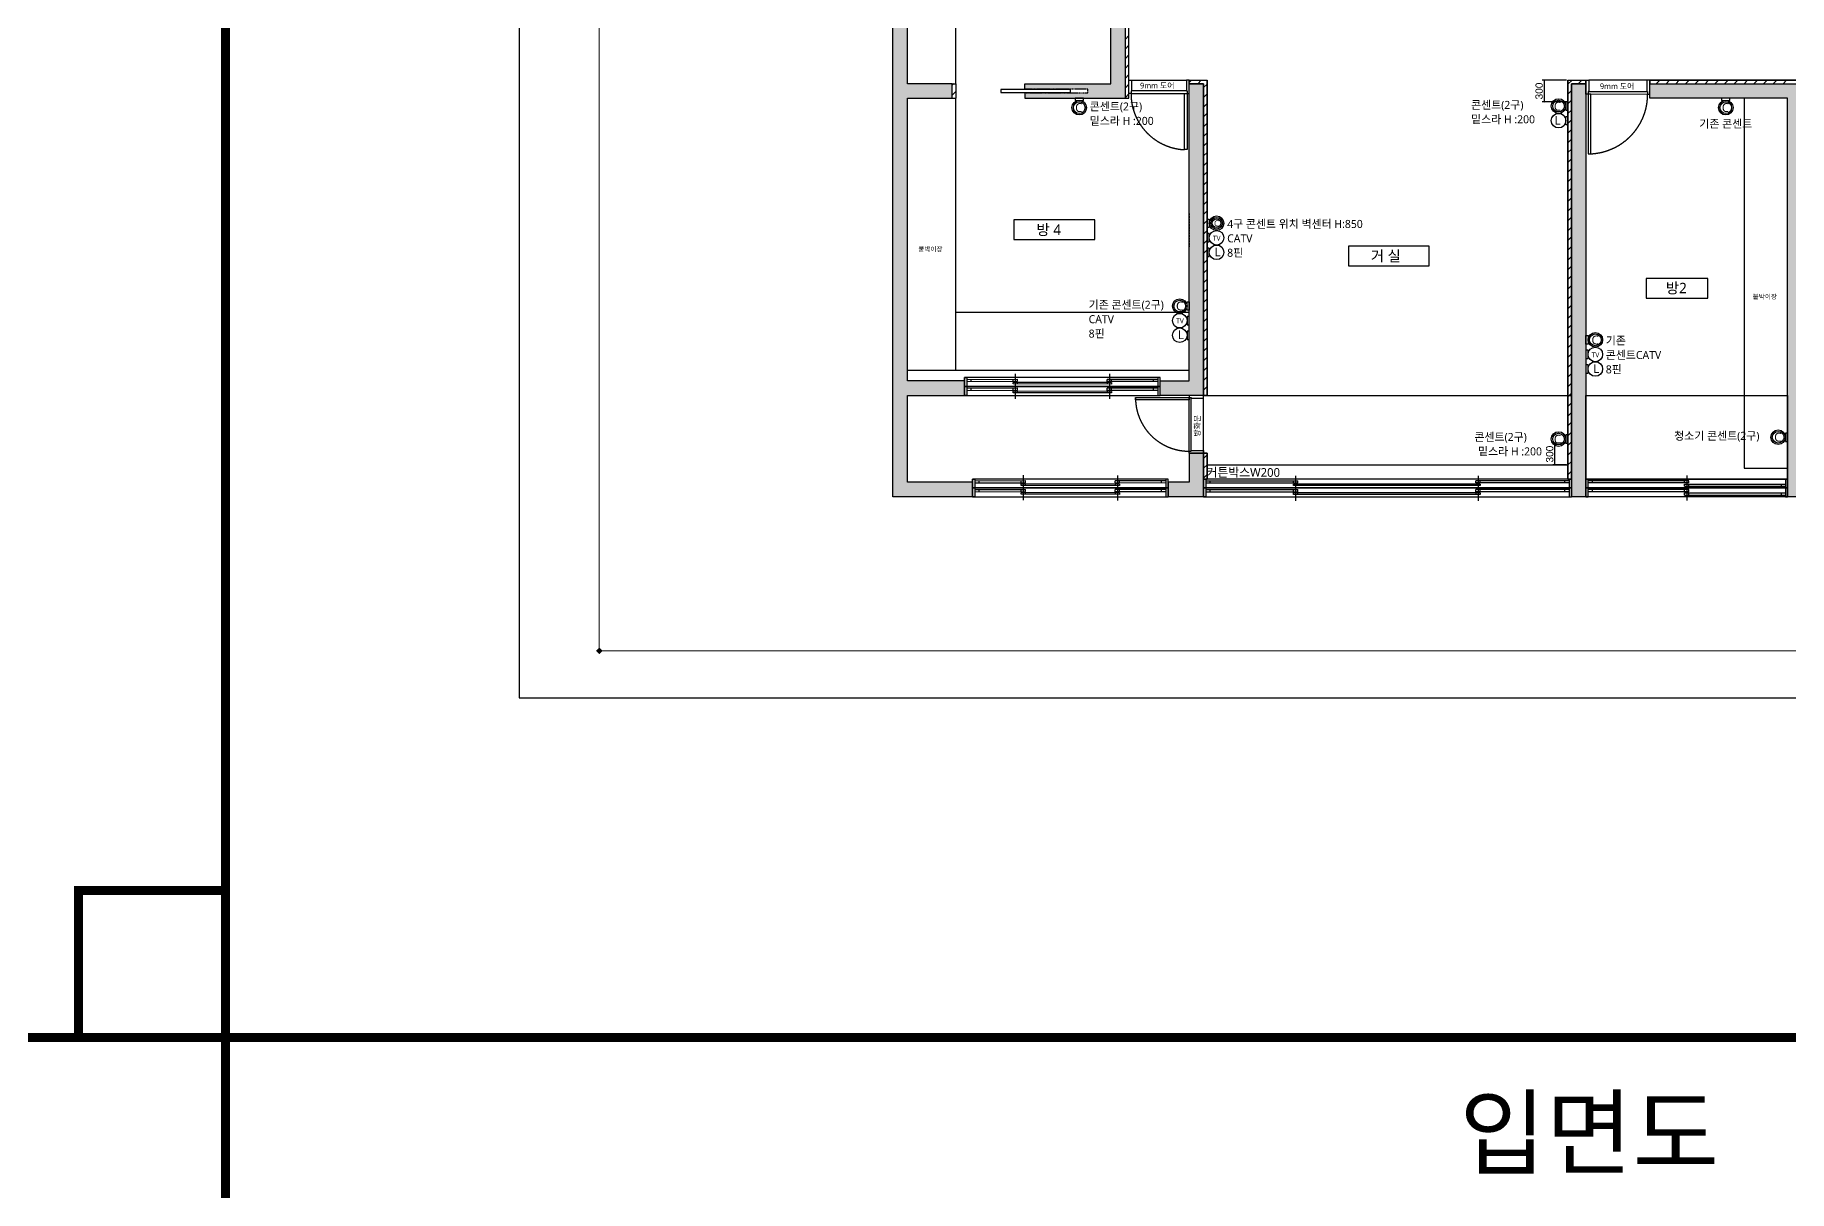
# Model space of a CAD drawing. Header units: millimetres. Extents: x 512 to 764439, y -71 to 559481.
# Drawn here: x 526170 to 550387, y 256310 to 272261 of the extents above; entities that cross this region are included whole.
import ezdxf
from ezdxf.enums import TextEntityAlignment as Align

# ---------------------------------------------------------------- set-up
doc = ezdxf.new("R2010")
doc.units = ezdxf.units.MM
doc.header["$LTSCALE"] = 50
for name, pattern in [('ACAD_ISO04W100', [30, 24, -3, 0, -3]), ('DASHDOT', [1, 0.5, -0.25, 0, -0.25]), ('DASHED', [0.75, 0.5, -0.25]), ('HIDDEN', [0.375, 0.25, -0.125])]:
    doc.linetypes.add(name, pattern=pattern)
for name, color, linetype in [('#DOOR', 4, 'Continuous'), ('#TEXT', 7, 'Continuous'), ('#WIN', 4, 'Continuous'), ('#건축벽체_CON', 2, 'Continuous'), ('#목공', 124, 'Continuous'), ('#콘센트.스위치', 4, 'Continuous'), ('.', 8, 'Continuous'), ('04.FUR.기성가구', 252, 'DASHED'), ('14.전기회로도', 7, 'Continuous'), ('_0', 7, 'Continuous'), ('fur', 6, 'Continuous'), ('목공', 124, 'Continuous')]:
    doc.layers.add(name, color=color, linetype=linetype)
doc.styles.add('1204Design', font='malgun.ttf')
doc.styles.add('STYLE7', font='swissel.ttf')
doc.styles.add('맑은 고딕', font='malgun.ttf')
doc.styles.add('맑은고딕', font='malgun.ttf')
doc.styles.add('프리텐다드', font='')
doc.styles.get('프리텐다드').set_extended_font_data('Pretendard Variable')
doc.dimstyles.new('조명배치도_60', dxfattribs={"dimscale": 100, "dimtxt": 1, "dimasz": 0.25, "dimexe": 0.3, "dimexo": 0.2, "dimgap": 0.2, "dimtad": 1, "dimdec": 0, "dimlunit": 6, "dimtxsty": 'STYLE7', "dimblk": 'ARCHTICK', "dimcen": -1, "dimclrd": 256, "dimclre": 256, "dimclrt": 10, "dimadec": 0, "dimazin": 0, "dimtfac": 1, "dimtdec": 0, "dimtix": 1, "dimtmove": 2, "dimatfit": 3, "dimldrblk": 'ARCHTICK', "dimfxl": 1, "dimlwd": -1, "dimlwe": -1, "dimarcsym": 0})

# ---------------------------------------------------------------- blocks, each defined once
blk = doc.blocks.new('DFDSF')
at = {"layer": '.', "ltscale": 2, "transparency": 33554559}
h = blk.add_hatch(color=8, dxfattribs=at)
h.dxf.hatch_style = 1
h.paths.add_polyline_path([(338341, 81981), (336641, 81981), (336641, 81781), (337741, 81781), (337741, 80281), (336886, 80281), (336886, 80081), (337741, 80081), (337741, 75921), (337281, 75921), (337281, 75721), (337941, 75721), (337941, 76011), (338391, 76011), (338391, 76058), (338391, 76211), (337941, 76211), (337941, 80081), (338341, 80081)])
h.paths.add_polyline_path([(338141, 80881), (337941, 80881), (337941, 81781), (338141, 81781)], flags=16)
h.paths.add_polyline_path([(338141, 80681), (338141, 80281), (337941, 80281), (337941, 80681)], flags=16)
h.paths.add_polyline_path([(339996, 80204), (339796, 80204), (339796, 80081), (339796, 78761), (339996, 78761)])
h.paths.add_polyline_path([(331166, 70151), (330766, 70151), (330766, 69951), (331366, 69951), (331366, 74251), (331166, 74251), (331166, 74056)])
h.paths.add_polyline_path([(336201, 78533), (336201, 79214), (335787, 79214), (335787, 78533)], flags=9)
h.paths.add_polyline_path([(333543, 77830), (334224, 77830), (334224, 78243), (333543, 78243)], flags=9)
h.paths.add_polyline_path([(337704, 74503), (337704, 75184), (337290, 75184), (337290, 74503)], flags=9)
h.paths.add_polyline_path([(331162, 74503), (331162, 75184), (330748, 75184), (330748, 74503)], flags=9)
h.paths.add_polyline_path([(336261, 76774), (336261, 77267), (335847, 77267), (335847, 76774)], flags=9)
h.paths.add_polyline_path([(334914, 79384), (334914, 79877), (334500, 79877), (334500, 79384)], flags=9)
h.paths.add_polyline_path([(329012, 71740), (329489, 71740), (329489, 72022), (329012, 72022)], flags=9)
h.paths.add_polyline_path([(336401, 79956), (336699, 79956), (336699, 80078), (336401, 80078)], flags=9)
h.paths.add_polyline_path([(338695, 81081), (339421, 81081), (339421, 81298), (338695, 81298)], flags=9)
h.paths.add_polyline_path([(336821, 78057), (337363, 78057), (337363, 78178), (336821, 78178)], flags=25)
h.paths.add_polyline_path([(332574, 80086), (332574, 80473), (332452, 80473), (332452, 80086)], flags=9)
h.paths.add_polyline_path([(332682, 81037), (332682, 81617), (332452, 81617), (332452, 81037)], flags=9)
h.paths.add_polyline_path([(327280, 75624), (328006, 75624), (328006, 75841), (327280, 75841)], flags=9)
h.paths.add_polyline_path([(334863, 79512), (336052, 79512), (336052, 79767), (334863, 79767)], flags=9)
h.paths.add_polyline_path([(329177, 70569), (329756, 70569), (329756, 70805), (329177, 70805)], flags=9)
h.paths.add_polyline_path([(333508, 69234), (334696, 69234), (334696, 69489), (333508, 69489)], flags=9)
h.paths.add_polyline_path([(340817, 69234), (342005, 69234), (342005, 69489), (340817, 69489)], flags=9)
h.paths.add_polyline_path([(333635, 79165), (333999, 79165), (333999, 79348), (333635, 79348)], flags=9)
h.paths.add_polyline_path([(333963, 80091), (334586, 80091), (334586, 80240), (333963, 80240)], flags=9)
h.paths.add_polyline_path([(334061, 75437), (335408, 75437), (335408, 75620), (334061, 75620)], flags=9)
h.paths.add_polyline_path([(331367, 68773), (332548, 68773), (332548, 69009), (331367, 69009)], flags=9)
h.paths.add_polyline_path([(334774, 77719), (335344, 77719), (335344, 78004), (334774, 78004)], flags=9)
h.paths.add_polyline_path([(335954, 79875), (336321, 79875), (336321, 80024), (335954, 80024)], flags=9)
h.paths.add_polyline_path([(333461, 76854), (333765, 76854), (333765, 77007), (333461, 77007)], flags=9)
h.paths.add_polyline_path([(333091, 76543), (333395, 76543), (333395, 76695), (333091, 76695)], flags=9)
h.paths.add_polyline_path([(332970, 79053), (333101, 79053), (333101, 79206), (332970, 79206)], flags=9)
h.paths.add_polyline_path([(332884, 77770), (333188, 77770), (333188, 77923), (332884, 77923)], flags=9)
h.paths.add_polyline_path([(332837, 78524), (333231, 78524), (333231, 78677), (332837, 78677)], flags=9)
h.paths.add_polyline_path([(329027, 69208), (329839, 69208), (329839, 69493), (329027, 69493)], flags=9)
h.paths.add_polyline_path([(333408, 81269), (334220, 81269), (334220, 81554), (333408, 81554)], flags=9)
h.paths.add_polyline_path([(336707, 80756), (336707, 81151), (336538, 81151), (336538, 80756)], flags=9)
h.paths.add_polyline_path([(336760, 81122), (336760, 81408), (336590, 81408), (336590, 81122)], flags=9)
h.paths.add_polyline_path([(328332, 78371), (328332, 78766), (328163, 78766), (328163, 78371)], flags=9)
h.paths.add_polyline_path([(328385, 78736), (328385, 79023), (328215, 79023), (328215, 78736)], flags=9)
h.paths.add_polyline_path([(338932, 71243), (339327, 71243), (339327, 71395), (338932, 71395)], flags=9)
h.paths.add_polyline_path([(341435, 74226), (341829, 74226), (341829, 74379), (341435, 74379)], flags=9)
h.paths.add_polyline_path([(337702, 71297), (338109, 71297), (338109, 71578), (337702, 71578)], flags=9)
h.paths.add_polyline_path([(340786, 71297), (341193, 71297), (341193, 71578), (340786, 71578)], flags=9)
h.paths.add_polyline_path([(330938, 77966), (331345, 77966), (331345, 78247), (330938, 78247)], flags=9)
h.paths.add_polyline_path([(333628, 71737), (334198, 71737), (334198, 72022), (333628, 72022)], flags=9)
h.paths.add_polyline_path([(327958, 69262), (328352, 69262), (328352, 69415), (327958, 69415)], flags=9)
h.paths.add_polyline_path([(327410, 71898), (327804, 71898), (327804, 72051), (327410, 72051)], flags=9)
h.paths.add_polyline_path([(327435, 74896), (327829, 74896), (327829, 75049), (327435, 75049)], flags=9)
h.paths.add_polyline_path([(327441, 77324), (327757, 77324), (327757, 77477), (327441, 77477)], flags=9)
h.paths.add_polyline_path([(327479, 76543), (327783, 76543), (327783, 76695), (327479, 76695)], flags=9)
h.paths.add_polyline_path([(341178, 75772), (341178, 75148), (341330, 75148), (341330, 75772)], flags=9)
h.paths.add_polyline_path([(341234, 75866), (341234, 76261), (341064, 76261), (341064, 75866)], flags=9)
h.paths.add_polyline_path([(341287, 76231), (341287, 76518), (341116, 76518), (341116, 76231)], flags=9)
h.paths.add_polyline_path([(339404, 77086), (339404, 77481), (339235, 77481), (339235, 77086)], flags=9)
h.paths.add_polyline_path([(339456, 77438), (339456, 77723), (339290, 77723), (339290, 77438)], flags=9)
h.paths.add_polyline_path([(328180, 78337), (328180, 77751), (328331, 77751), (328331, 78337)], flags=9)
h.paths.add_polyline_path([(338415, 77090), (339135, 77090), (339135, 77242), (338415, 77242)], flags=9)
h.paths.add_polyline_path([(338683, 77497), (338987, 77497), (338987, 77649), (338683, 77649)], flags=9)
h.paths.add_polyline_path([(340029, 76680), (340333, 76680), (340333, 76833), (340029, 76833)], flags=9)
h.paths.add_polyline_path([(338381, 78083), (339011, 78083), (339011, 78236), (338381, 78236)], flags=9)
h.paths.add_polyline_path([(338415, 79236), (339135, 79236), (339135, 79389), (338415, 79389)], flags=9)
h.paths.add_polyline_path([(327246, 80105), (327559, 80105), (327559, 80280), (327246, 80280)], flags=9)
h.paths.add_polyline_path([(327266, 79299), (327538, 79299), (327538, 79477), (327266, 79477)], flags=9)
h.paths.add_polyline_path([(342110, 76479), (342424, 76479), (342424, 76655), (342110, 76655)], flags=9)
h = blk.add_hatch(color=8, dxfattribs=at)
h.dxf.hatch_style = 1
h.paths.add_polyline_path([(335386, 80281), (334311, 80281), (334311, 79371), (334181, 79371), (334181, 79171), (334511, 79171), (334511, 80081), (335386, 80081)])
h.paths.add_polyline_path([(333191, 81981), (331741, 81981), (331741, 79171), (332461, 79171), (332461, 75701), (333331, 75701), (333331, 75901), (332671, 75901), (332671, 79171), (333331, 79171), (333331, 79371), (331941, 79371), (331941, 81781), (333191, 81781), (333191, 81859), (333191, 81859)])
h.paths.add_polyline_path([(331581, 75901), (329778, 75901), (329778, 76561), (329578, 76561), (329578, 75701), (330086, 75701), (330086, 74251), (328896, 74251), (328896, 74177), (329769, 74177), (329769, 74125), (328896, 74125), (328896, 74051), (330286, 74051), (330286, 75701), (331581, 75701)])
h.paths.add_polyline_path([(333963, 80091), (334586, 80091), (334586, 80240), (333963, 80240)], flags=9)
h = blk.add_hatch(color=8, dxfattribs=at)
h.dxf.hatch_style = 1
h.paths.add_polyline_path([(336646, 74251), (336446, 74251), (336446, 68796), (336446, 68796), (336446, 68674), (336446, 68674), (336446, 68551), (336646, 68551), (336646, 68674), (336646, 68796)])
h.paths.add_polyline_path([(333338, 69144), (333338, 69636), (332924, 69636), (332924, 69144)], flags=9)
h.paths.add_polyline_path([(329012, 71740), (329489, 71740), (329489, 72022), (329012, 72022)], flags=9)
h.paths.add_polyline_path([(336401, 79956), (336699, 79956), (336699, 80078), (336401, 80078)], flags=9)
h.paths.add_polyline_path([(338695, 81081), (339421, 81081), (339421, 81298), (338695, 81298)], flags=9)
h.paths.add_polyline_path([(336821, 78057), (337363, 78057), (337363, 78178), (336821, 78178)], flags=9)
h.paths.add_polyline_path([(332574, 80086), (332574, 80473), (332452, 80473), (332452, 80086)], flags=9)
h.paths.add_polyline_path([(332682, 81037), (332682, 81617), (332452, 81617), (332452, 81037)], flags=9)
h.paths.add_polyline_path([(327280, 75624), (328006, 75624), (328006, 75841), (327280, 75841)], flags=9)
h.paths.add_polyline_path([(334863, 79512), (336052, 79512), (336052, 79767), (334863, 79767)], flags=9)
h.paths.add_polyline_path([(329177, 70569), (329756, 70569), (329756, 70805), (329177, 70805)], flags=9)
h.paths.add_polyline_path([(333508, 69234), (334696, 69234), (334696, 69489), (333508, 69489)], flags=9)
h.paths.add_polyline_path([(340376, 69234), (341564, 69234), (341564, 69489), (340376, 69489)], flags=9)
h.paths.add_polyline_path([(333635, 79165), (333999, 79165), (333999, 79348), (333635, 79348)], flags=9)
h.paths.add_polyline_path([(333963, 80091), (334586, 80091), (334586, 80240), (333963, 80240)], flags=9)
h.paths.add_polyline_path([(334061, 75437), (335408, 75437), (335408, 75620), (334061, 75620)], flags=9)
h.paths.add_polyline_path([(331367, 68773), (332548, 68773), (332548, 69009), (331367, 69009)], flags=9)
h.paths.add_polyline_path([(334774, 77719), (335344, 77719), (335344, 78004), (334774, 78004)], flags=9)
h.paths.add_polyline_path([(335954, 79875), (336321, 79875), (336321, 80024), (335954, 80024)], flags=9)
h.paths.add_polyline_path([(333461, 76854), (333765, 76854), (333765, 77007), (333461, 77007)], flags=9)
h.paths.add_polyline_path([(333091, 76543), (333395, 76543), (333395, 76695), (333091, 76695)], flags=9)
h.paths.add_polyline_path([(332970, 79053), (333101, 79053), (333101, 79206), (332970, 79206)], flags=9)
h.paths.add_polyline_path([(332884, 77770), (333188, 77770), (333188, 77923), (332884, 77923)], flags=9)
h.paths.add_polyline_path([(332837, 78524), (333231, 78524), (333231, 78677), (332837, 78677)], flags=9)
h.paths.add_polyline_path([(329027, 69208), (329839, 69208), (329839, 69493), (329027, 69493)], flags=9)
h.paths.add_polyline_path([(333408, 81269), (334220, 81269), (334220, 81554), (333408, 81554)], flags=9)
h.paths.add_polyline_path([(336707, 80756), (336707, 81151), (336538, 81151), (336538, 80756)], flags=9)
h.paths.add_polyline_path([(336760, 81122), (336760, 81408), (336590, 81408), (336590, 81122)], flags=9)
h.paths.add_polyline_path([(328332, 78371), (328332, 78766), (328163, 78766), (328163, 78371)], flags=9)
h.paths.add_polyline_path([(328385, 78736), (328385, 79023), (328215, 79023), (328215, 78736)], flags=9)
h.paths.add_polyline_path([(338932, 71243), (339327, 71243), (339327, 71395), (338932, 71395)], flags=9)
h.paths.add_polyline_path([(341435, 74226), (341829, 74226), (341829, 74379), (341435, 74379)], flags=9)
h.paths.add_polyline_path([(337702, 71297), (338109, 71297), (338109, 71578), (337702, 71578)], flags=9)
h.paths.add_polyline_path([(340786, 71297), (341193, 71297), (341193, 71578), (340786, 71578)], flags=9)
h.paths.add_polyline_path([(330938, 77966), (331345, 77966), (331345, 78247), (330938, 78247)], flags=9)
h.paths.add_polyline_path([(333628, 71737), (334198, 71737), (334198, 72022), (333628, 72022)], flags=9)
h.paths.add_polyline_path([(327958, 69262), (328352, 69262), (328352, 69415), (327958, 69415)], flags=9)
h.paths.add_polyline_path([(327410, 71898), (327804, 71898), (327804, 72051), (327410, 72051)], flags=9)
h.paths.add_polyline_path([(327435, 74896), (327829, 74896), (327829, 75049), (327435, 75049)], flags=9)
h.paths.add_polyline_path([(327441, 77324), (327757, 77324), (327757, 77477), (327441, 77477)], flags=9)
h.paths.add_polyline_path([(327479, 76543), (327783, 76543), (327783, 76695), (327479, 76695)], flags=9)
h.paths.add_polyline_path([(341178, 75772), (341178, 75148), (341330, 75148), (341330, 75772)], flags=9)
h.paths.add_polyline_path([(341234, 75866), (341234, 76261), (341064, 76261), (341064, 75866)], flags=9)
h.paths.add_polyline_path([(341287, 76231), (341287, 76518), (341116, 76518), (341116, 76231)], flags=9)
h.paths.add_polyline_path([(339404, 77086), (339404, 77481), (339235, 77481), (339235, 77086)], flags=9)
h.paths.add_polyline_path([(339456, 77438), (339456, 77723), (339290, 77723), (339290, 77438)], flags=9)
h.paths.add_polyline_path([(328180, 78337), (328180, 77751), (328331, 77751), (328331, 78337)], flags=9)
h.paths.add_polyline_path([(338415, 77090), (339135, 77090), (339135, 77242), (338415, 77242)], flags=9)
h.paths.add_polyline_path([(338683, 77497), (338987, 77497), (338987, 77649), (338683, 77649)], flags=9)
h.paths.add_polyline_path([(340029, 76680), (340333, 76680), (340333, 76833), (340029, 76833)], flags=9)
h.paths.add_polyline_path([(338381, 78083), (339011, 78083), (339011, 78236), (338381, 78236)], flags=9)
h.paths.add_polyline_path([(338415, 79236), (339135, 79236), (339135, 79389), (338415, 79389)], flags=9)
h.paths.add_polyline_path([(327246, 80105), (327559, 80105), (327559, 80280), (327246, 80280)], flags=9)
h.paths.add_polyline_path([(327266, 79299), (327538, 79299), (327538, 79477), (327266, 79477)], flags=9)
h.paths.add_polyline_path([(342110, 76479), (342424, 76479), (342424, 76655), (342110, 76655)], flags=9)
h = blk.add_hatch(color=8, dxfattribs=at)
h.dxf.hatch_style = 1
h.paths.add_polyline_path([(327276, 77641), (327276, 78746), (327726, 78746), (327726, 80386), (327816, 80386), (327816, 80586), (327076, 80586), (327076, 68551), (328176, 68551), (328176, 68751), (327276, 68751), (327276, 69951), (328066, 69951), (328066, 70151), (327276, 70151), (327276, 74051), (327896, 74051), (327896, 74251), (327276, 74251), (327276, 77441), (327826, 77441), (327826, 77641)])
h.paths.add_polyline_path([(327276, 78946), (327276, 79796), (327526, 79796), (327526, 78946)], flags=16)
h.paths.add_polyline_path([(327276, 79996), (327276, 80386), (327526, 80386), (327526, 79996)], flags=16)
h.paths.add_polyline_path([(327246, 80105), (327559, 80105), (327559, 80280), (327246, 80280)], flags=24)
h.paths.add_polyline_path([(327266, 79299), (327538, 79299), (327538, 79477), (327266, 79477)], flags=24)
h = blk.add_hatch(color=8, dxfattribs=at)
h.dxf.hatch_style = 1
h.paths.add_polyline_path([(337526, 74251), (337526, 74106), (337526, 74051), (339429, 74051), (339429, 68551), (339629, 68551), (339629, 74051), (339826, 74051), (339826, 74251)])
h = blk.add_hatch(color=8, dxfattribs=at)
h.dxf.hatch_style = 1
h.paths.add_polyline_path([(331366, 68551), (331366, 69151), (331166, 69151), (331166, 68751), (330876, 68751), (330876, 68674), (330876, 68551)])
at = {"layer": '#DOOR', "color": 8}
for p, q in [((329527, 74172), (328567, 74172)), ((328567, 74172), (328567, 74130)), ((328567, 74130), (329527, 74130)), ((329527, 74130), (329527, 74172)), ((330336, 74117), (330336, 74301)), ((330336, 74301), (330373, 74301)), ((330364, 74117), (330336, 74117)), ((330373, 74154), (330364, 74154)), ((330364, 74154), (330364, 74117)), ((330364, 74116), (331102, 74117)), ((330373, 74301), (330373, 74154)), ((330373, 74301), (331129, 74301)), ((331129, 74154), (330373, 74154)), ((331102, 73342), (331102, 74117)), ((331102, 74117), (331139, 74117)), ((331129, 74301), (331129, 74154)), ((331166, 74301), (331129, 74301)), ((331129, 74154), (331139, 74154)), ((331139, 74154), (331139, 74117)), ((331139, 74117), (331166, 74117)), ((331139, 74117), (331139, 73342)), ((331166, 74117), (331166, 74301)), ((336646, 74106), (336646, 74301)), ((336646, 74301), (336685, 74301)), ((336676, 74106), (336646, 74106)), ((336685, 74145), (336676, 74145)), ((336676, 74145), (336676, 74106)), ((336715, 74106), (336676, 74106)), ((336676, 74106), (336676, 73284)), ((336685, 74301), (336685, 74145)), ((337487, 74301), (336685, 74301)), ((336685, 74145), (337487, 74145)), ((336715, 73284), (336715, 74106)), ((337497, 74105), (336715, 74106)), ((337487, 74301), (337487, 74145)), ((337526, 74301), (337487, 74301)), ((337487, 74145), (337497, 74145)), ((337497, 74145), (337497, 74106)), ((337497, 74106), (337526, 74106)), ((337526, 74106), (337526, 74301)), ((331139, 73342), (331102, 73342)), ((336676, 73284), (336715, 73284)), ((330426, 69921), (331196, 69921)), ((330426, 69891), (330426, 69921)), ((331166, 69891), (330426, 69891)), ((331366, 69951), (331166, 69951)), ((331166, 69951), (331166, 69891)), ((331166, 69181), (331166, 69921)), ((331196, 69921), (331196, 69911)), ((331196, 69911), (331366, 69911)), ((331196, 69191), (331196, 69911)), ((331366, 69911), (331366, 69951)), ((331366, 69191), (331366, 69911)), ((331166, 69151), (331166, 69181)), ((331166, 69181), (331196, 69181)), ((331366, 69151), (331166, 69151)), ((331196, 69181), (331196, 69191)), ((331196, 69191), (331366, 69191)), ((331366, 69191), (331366, 69151))]:
    blk.add_line(p, q, dxfattribs=at)
at = {"layer": '#DOOR', "color": 8, "linetype": 'HIDDEN'}
for p, q in [((329769, 74177), (328896, 74177)), ((328896, 74125), (329769, 74125)), ((329769, 74125), (329769, 74177))]:
    blk.add_line(p, q, dxfattribs=at)
at = {"layer": '#DOOR', "color": 8, "linetype": 'DASHDOT', "ltscale": 70}
for centre, radius, start, end in [((331139, 74116), 775, 179.935, 267.2706), ((336676, 74105), 821, 272.7294, 0.065)]:
    blk.add_arc(centre, radius, start, end, dxfattribs=at)
at = {"layer": '#DOOR', "color": 8, "linetype": 'ACAD_ISO04W100', "ltscale": 3}
blk.add_arc((331163, 69918), 737, 179.7452, 270.2548, dxfattribs=at)
at = {"layer": '#TEXT', "color": 8}
for p, q in [((329759, 72372), (328748, 72372)), ((328748, 72372), (328748, 72100)), ((328748, 72100), (329759, 72100)), ((334483, 72010), (333365, 72010)), ((333365, 72010), (333365, 71738)), ((334483, 71738), (334483, 72010)), ((333365, 71738), (334483, 71738))]:
    blk.add_line(p, q, dxfattribs=at)
at = {"layer": '#WIN', "color": 8}
for p, q in [((328766, 70249), (328766, 70027)), ((330066, 70246), (330066, 70024)), ((330766, 70196), (328066, 70196)), ((328066, 70196), (328066, 70074)), ((328066, 70074), (328066, 70196)), ((328066, 70196), (328096, 70196)), ((330766, 70074), (328066, 70074)), ((328066, 70074), (328066, 69951)), ((328066, 69951), (328066, 70074)), ((328066, 70074), (328096, 70074)), ((328066, 70074), (330766, 70074)), ((328096, 70074), (328066, 70074)), ((328096, 70196), (328096, 70074)), ((328096, 70172), (328796, 70175)), ((328096, 70142), (328796, 70145)), ((328096, 70074), (328096, 69951)), ((328096, 70050), (328796, 70053)), ((328096, 70020), (328796, 70023)), ((328156, 70142), (328156, 70172)), ((328156, 70020), (328156, 70050)), ((328736, 70145), (328736, 70175)), ((330096, 70127), (328736, 70130)), ((328736, 70109), (328736, 70130)), ((330096, 70106), (328736, 70109)), ((328736, 70023), (328736, 70053)), ((330096, 70005), (328736, 70008)), ((328736, 69987), (328736, 70008)), ((330096, 69984), (328736, 69987)), ((328766, 70127), (328766, 69904)), ((328796, 70145), (328796, 70175)), ((328796, 70109), (328796, 70130)), ((328796, 70023), (328796, 70053)), ((328796, 69987), (328796, 70008)), ((330736, 70172), (330036, 70172)), ((330036, 70142), (330036, 70172)), ((330736, 70142), (330036, 70141)), ((330036, 70127), (330036, 70106)), ((330736, 70050), (330036, 70050)), ((330036, 70020), (330036, 70050)), ((330736, 70020), (330036, 70018)), ((330036, 70005), (330036, 69984)), ((330066, 70124), (330066, 69901)), ((330096, 70142), (330096, 70172)), ((330096, 70127), (330096, 70106)), ((330096, 70020), (330096, 70050)), ((330096, 70005), (330096, 69984)), ((330676, 70142), (330676, 70172)), ((330676, 70020), (330676, 70050)), ((330766, 70196), (330736, 70196)), ((330736, 70196), (330736, 70074)), ((330766, 70074), (330736, 70074)), ((330736, 70074), (330736, 69951)), ((330736, 70074), (330766, 70074)), ((330766, 70074), (330766, 70196)), ((330766, 70074), (330766, 70196)), ((330766, 69951), (330766, 70074)), ((330766, 69951), (330766, 70074)), ((328066, 69951), (330766, 69951)), ((328096, 69951), (328066, 69951)), ((330736, 69951), (330766, 69951)), ((330876, 68796), (328176, 68796)), ((328176, 68796), (328176, 68674)), ((328176, 68674), (328176, 68796)), ((328176, 68796), (328206, 68796)), ((328206, 68796), (328206, 68674)), ((328206, 68772), (328906, 68775)), ((328846, 68745), (328846, 68775)), ((328876, 68849), (328876, 68627)), ((328906, 68745), (328906, 68775)), ((330176, 68846), (330176, 68624)), ((330876, 68796), (330846, 68796)), ((330846, 68796), (330846, 68674)), ((330876, 68674), (330876, 68796)), ((330876, 68674), (330876, 68796)), ((336446, 68796), (331366, 68796)), ((331366, 68796), (331366, 68674)), ((331366, 68674), (331366, 68796)), ((331366, 68796), (331396, 68796)), ((331396, 68796), (331396, 68674)), ((332636, 68841), (332636, 68619)), ((335156, 68841), (335156, 68619)), ((336446, 68796), (336416, 68796)), ((336416, 68796), (336416, 68674)), ((336446, 68674), (336446, 68796)), ((336446, 68674), (336446, 68796)), ((336646, 68796), (339429, 68796)), ((336646, 68674), (336646, 68796)), ((336676, 68796), (336646, 68796)), ((336646, 68796), (336646, 68674)), ((336676, 68674), (336676, 68796)), ((338037, 68846), (338037, 68624)), ((339429, 68796), (339399, 68796)), ((339399, 68796), (339399, 68674)), ((339429, 68796), (339429, 68674)), ((339429, 68674), (339429, 68796)), ((330876, 68674), (328176, 68674)), ((328176, 68674), (328176, 68551)), ((328176, 68551), (328176, 68674)), ((328176, 68674), (328206, 68674)), ((328176, 68674), (330876, 68674)), ((328206, 68674), (328176, 68674)), ((328176, 68551), (330876, 68551)), ((328206, 68551), (328176, 68551)), ((328206, 68742), (328906, 68745)), ((328206, 68674), (328206, 68551)), ((328206, 68650), (328906, 68653)), ((328206, 68620), (328906, 68623)), ((328266, 68742), (328266, 68772)), ((328266, 68620), (328266, 68650)), ((330206, 68727), (328846, 68730)), ((328846, 68709), (328846, 68730)), ((330206, 68706), (328846, 68709)), ((328846, 68623), (328846, 68653)), ((330206, 68605), (328846, 68608)), ((328846, 68587), (328846, 68608)), ((330206, 68584), (328846, 68587)), ((328876, 68727), (328876, 68504)), ((328906, 68709), (328906, 68730)), ((328906, 68623), (328906, 68653)), ((328906, 68587), (328906, 68608)), ((330846, 68772), (330146, 68772)), ((330146, 68742), (330146, 68772)), ((330846, 68742), (330146, 68741)), ((330146, 68727), (330146, 68706)), ((330846, 68650), (330146, 68650)), ((330146, 68620), (330146, 68650)), ((330846, 68620), (330146, 68618)), ((330146, 68605), (330146, 68584)), ((330176, 68724), (330176, 68501)), ((330206, 68742), (330206, 68772)), ((330206, 68727), (330206, 68706)), ((330206, 68620), (330206, 68650)), ((330206, 68605), (330206, 68584)), ((330786, 68742), (330786, 68772)), ((330786, 68620), (330786, 68650)), ((330876, 68674), (330846, 68674)), ((330846, 68674), (330846, 68551)), ((330846, 68674), (330876, 68674)), ((330846, 68551), (330876, 68551)), ((330876, 68551), (330876, 68674)), ((330876, 68551), (330876, 68674)), ((336446, 68674), (331366, 68674)), ((331366, 68674), (331366, 68551)), ((331366, 68551), (331366, 68674)), ((331366, 68674), (331396, 68674)), ((331366, 68674), (336446, 68674)), ((331396, 68674), (331366, 68674)), ((331366, 68551), (336446, 68551)), ((331396, 68551), (331366, 68551)), ((331396, 68772), (332666, 68772)), ((331396, 68742), (332666, 68742)), ((331396, 68674), (331396, 68551)), ((331396, 68650), (332666, 68650)), ((331396, 68620), (332666, 68620)), ((331456, 68742), (331456, 68772)), ((331456, 68620), (331456, 68650)), ((332606, 68742), (332606, 68772)), ((335186, 68727), (332606, 68727)), ((332606, 68706), (332606, 68727)), ((335186, 68706), (332606, 68706)), ((332606, 68620), (332606, 68650)), ((335186, 68605), (332606, 68605)), ((332606, 68584), (332606, 68605)), ((335186, 68584), (332606, 68584)), ((332636, 68719), (332636, 68496)), ((332666, 68742), (332666, 68772)), ((332666, 68706), (332666, 68727)), ((332666, 68620), (332666, 68650)), ((332666, 68584), (332666, 68605)), ((336416, 68772), (335126, 68772)), ((335126, 68742), (335126, 68772)), ((336416, 68742), (335126, 68742)), ((335126, 68727), (335126, 68706)), ((336416, 68650), (335126, 68650)), ((335126, 68620), (335126, 68650)), ((336416, 68620), (335126, 68620)), ((335126, 68605), (335126, 68584)), ((335156, 68719), (335156, 68496)), ((335186, 68742), (335186, 68772)), ((335186, 68727), (335186, 68706)), ((335186, 68620), (335186, 68650)), ((335186, 68605), (335186, 68584)), ((336356, 68742), (336356, 68772)), ((336356, 68620), (336356, 68650)), ((336446, 68674), (336416, 68674)), ((336416, 68674), (336416, 68551)), ((336416, 68674), (336446, 68674)), ((336416, 68551), (336446, 68551)), ((336446, 68551), (336446, 68674)), ((336446, 68551), (336446, 68674)), ((336646, 68674), (339429, 68674)), ((336646, 68551), (336646, 68674)), ((336676, 68674), (336646, 68674)), ((336646, 68674), (336646, 68551)), ((339429, 68674), (336646, 68674)), ((336646, 68674), (336676, 68674)), ((339429, 68551), (336646, 68551)), ((336646, 68551), (336676, 68551)), ((338067, 68772), (336676, 68772)), ((338067, 68742), (336676, 68742)), ((336676, 68551), (336676, 68674)), ((338067, 68650), (336676, 68650)), ((338067, 68620), (336676, 68620)), ((336736, 68742), (336736, 68772)), ((336736, 68620), (336736, 68650)), ((338007, 68742), (338007, 68772)), ((338007, 68697), (338007, 68727)), ((338007, 68727), (339399, 68727)), ((338007, 68697), (339399, 68697)), ((338007, 68620), (338007, 68650)), ((338007, 68575), (338007, 68605)), ((338007, 68605), (339399, 68605)), ((338007, 68575), (339399, 68575)), ((338037, 68724), (338037, 68501)), ((338067, 68742), (338067, 68772)), ((338067, 68697), (338067, 68727)), ((338067, 68620), (338067, 68650)), ((338067, 68575), (338067, 68605)), ((339339, 68727), (339339, 68697)), ((339339, 68605), (339339, 68575)), ((339429, 68674), (339399, 68674)), ((339399, 68674), (339399, 68551)), ((339399, 68674), (339429, 68674)), ((339399, 68551), (339429, 68551)), ((339429, 68674), (339429, 68551)), ((339429, 68551), (339429, 68674))]:
    blk.add_line(p, q, dxfattribs=at)
at = {"layer": '#건축벽체_CON', "color": 8, "ltscale": 2}
for p, q in [((327076, 68551), (327076, 80586)), ((327276, 74251), (327276, 77441)), ((330086, 74251), (330086, 75701)), ((330286, 74051), (330286, 75701)), ((327896, 74251), (327276, 74251)), ((327896, 74051), (327896, 74251)), ((328896, 74177), (328896, 74251)), ((328896, 74251), (330086, 74251)), ((328896, 74125), (328896, 74051)), ((331166, 70151), (331166, 74251)), ((331166, 74251), (331366, 74251)), ((331366, 74251), (331366, 69951)), ((336446, 68551), (336446, 74251)), ((336446, 74251), (336646, 74251)), ((336646, 74251), (336646, 68551)), ((337526, 74051), (337526, 74251)), ((337526, 74251), (339826, 74251)), ((327276, 70151), (327276, 74051)), ((327276, 74051), (327896, 74051)), ((328896, 74051), (330286, 74051)), ((339429, 74051), (337526, 74051)), ((339429, 68551), (339429, 74051)), ((328066, 70151), (327276, 70151)), ((328066, 69951), (328066, 70151)), ((330766, 69951), (330766, 70151)), ((330766, 70151), (331166, 70151)), ((327276, 68751), (327276, 69951)), ((327276, 69951), (328066, 69951)), ((331366, 69951), (330766, 69951)), ((331166, 69151), (331366, 69151)), ((331166, 69151), (331166, 68751)), ((331366, 69151), (331366, 68551)), ((328176, 68551), (327076, 68551)), ((328176, 68751), (327276, 68751)), ((328176, 68751), (328176, 68551)), ((331166, 68751), (330876, 68751)), ((330876, 68751), (330876, 68551)), ((331366, 68551), (330876, 68551)), ((336646, 68551), (336446, 68551)), ((339629, 68551), (339429, 68551))]:
    blk.add_line(p, q, dxfattribs=at)
at = {"layer": '#목공', "color": 8, "ltscale": 2}
for p, q in [((330336, 74051), (330336, 75451)), ((327896, 74251), (327946, 74251)), ((327946, 74251), (327946, 74051)), ((331166, 74251), (331166, 74301)), ((331166, 74301), (331416, 74301)), ((331166, 74251), (331166, 74301)), ((331166, 74301), (331416, 74301)), ((331366, 74251), (331166, 74251)), ((331366, 74251), (331166, 74251)), ((331366, 69951), (331366, 74251)), ((331366, 69951), (331366, 74251)), ((331416, 74301), (331416, 69951)), ((331416, 74301), (331416, 69951)), ((336396, 74301), (336396, 68796)), ((336396, 74301), (336646, 74301)), ((336396, 68796), (336396, 74301)), ((336396, 74301), (336646, 74301)), ((336446, 74251), (336446, 68551)), ((336446, 74251), (336646, 74251)), ((336446, 68796), (336446, 74251)), ((336446, 74251), (336646, 74251)), ((336646, 74251), (336446, 74251)), ((336446, 74251), (336446, 68796)), ((336646, 74251), (336646, 74301)), ((336646, 74301), (336646, 74251)), ((337526, 74301), (339826, 74301)), ((337526, 74251), (337526, 74301)), ((337526, 74301), (337526, 74251)), ((339826, 74301), (337526, 74301)), ((337526, 74251), (339826, 74251)), ((337526, 74251), (339826, 74251)), ((327896, 74051), (327946, 74051)), ((330286, 74051), (330336, 74051)), ((331416, 69951), (331366, 69951)), ((331416, 69951), (331366, 69951)), ((331366, 69151), (331416, 69151)), ((331416, 69151), (331366, 69151)), ((331366, 69151), (331366, 68796)), ((331416, 69151), (331416, 68796)), ((331416, 68796), (331416, 69151)), ((331416, 68796), (331366, 68796)), ((331366, 68796), (331416, 68796)), ((336396, 68796), (336446, 68796)), ((336446, 68796), (336396, 68796))]:
    blk.add_line(p, q, dxfattribs=at)
at = {"layer": '.', "color": 8, "linetype": 'Continuous', "ltscale": 2, "transparency": 33554559}
for p, q in [((330336, 74919), (330286, 74869)), ((330336, 74784), (330286, 74734)), ((330336, 74649), (330286, 74599)), ((330336, 74515), (330286, 74465)), ((330336, 74380), (330286, 74330)), ((327917, 74251), (327896, 74230)), ((327946, 74145), (327896, 74095)), ((330336, 74245), (330286, 74195)), ((330336, 74111), (330286, 74061)), ((331200, 74301), (331166, 74267)), ((331335, 74301), (331285, 74251)), ((331416, 74248), (331366, 74198)), ((331416, 74113), (331366, 74063)), ((336454, 74301), (336396, 74244)), ((336446, 74159), (336396, 74109)), ((336588, 74301), (336538, 74251)), ((337531, 74301), (337526, 74296)), ((337666, 74301), (337616, 74251)), ((337801, 74301), (337751, 74251)), ((337935, 74301), (337885, 74251)), ((338070, 74301), (338020, 74251)), ((338205, 74301), (338155, 74251)), ((338340, 74301), (338290, 74251)), ((338474, 74301), (338424, 74251)), ((338609, 74301), (338559, 74251)), ((338744, 74301), (338694, 74251)), ((338878, 74301), (338828, 74251)), ((339013, 74301), (338963, 74251)), ((339148, 74301), (339098, 74251)), ((339282, 74301), (339232, 74251)), ((339417, 74301), (339367, 74251)), ((331416, 73978), (331366, 73928)), ((336446, 74024), (336396, 73974)), ((336446, 73889), (336396, 73839)), ((331416, 73844), (331366, 73794)), ((331416, 73709), (331366, 73659)), ((336446, 73755), (336396, 73705)), ((336446, 73620), (336396, 73570)), ((331416, 73574), (331366, 73524)), ((331416, 73439), (331366, 73389)), ((336446, 73485), (336396, 73435)), ((331416, 73305), (331366, 73255)), ((331416, 73170), (331366, 73120)), ((336446, 73351), (336396, 73301)), ((336446, 73216), (336396, 73166)), ((331416, 73035), (331366, 72985)), ((331416, 72901), (331366, 72851)), ((336446, 73081), (336396, 73031)), ((336446, 72947), (336396, 72897)), ((331416, 72766), (331366, 72716)), ((336446, 72812), (336396, 72762)), ((336446, 72677), (336396, 72627)), ((331416, 72631), (331366, 72581)), ((331416, 72496), (331366, 72446)), ((336446, 72542), (336396, 72492)), ((336446, 72408), (336396, 72358)), ((331416, 72362), (331366, 72312)), ((331416, 72227), (331366, 72177)), ((336446, 72273), (336396, 72223)), ((331416, 72092), (331366, 72042)), ((331416, 71958), (331366, 71908)), ((336446, 72138), (336396, 72088)), ((336446, 72004), (336396, 71954)), ((331416, 71823), (331366, 71773)), ((331416, 71688), (331366, 71638)), ((336446, 71869), (336396, 71819)), ((336446, 71734), (336396, 71684)), ((331416, 71554), (331366, 71504)), ((336446, 71600), (336396, 71550)), ((336446, 71465), (336396, 71415)), ((331416, 71419), (331366, 71369)), ((331416, 71284), (331366, 71234)), ((336446, 71330), (336396, 71280)), ((331416, 71149), (331366, 71099)), ((331416, 71015), (331366, 70965)), ((336446, 71195), (336396, 71145)), ((336446, 71061), (336396, 71011)), ((331416, 70880), (331366, 70830)), ((331416, 70745), (331366, 70695)), ((336446, 70926), (336396, 70876)), ((336446, 70791), (336396, 70741)), ((331416, 70611), (331366, 70561)), ((331416, 70476), (331366, 70426)), ((336446, 70657), (336396, 70607)), ((336446, 70522), (336396, 70472)), ((331416, 70341), (331366, 70291)), ((336446, 70387), (336396, 70337)), ((336446, 70252), (336396, 70202)), ((331416, 70207), (331366, 70157)), ((331416, 70072), (331366, 70022)), ((336446, 70118), (336396, 70068)), ((336446, 69983), (336396, 69933)), ((336446, 69848), (336396, 69798)), ((336446, 69714), (336396, 69664)), ((336446, 69579), (336396, 69529)), ((336446, 69444), (336396, 69394)), ((336446, 69310), (336396, 69260)), ((331416, 69129), (331366, 69079)), ((336446, 69175), (336396, 69125)), ((336446, 69040), (336396, 68990)), ((331416, 68994), (331366, 68944)), ((331416, 68859), (331366, 68809)), ((336446, 68905), (336396, 68855))]:
    blk.add_line(p, q, dxfattribs=at)
at = {"color": 8, "transparency": 33554483}
for p, q in [((331366, 69951), (336396, 69951)), ((331366, 68796), (331366, 69951)), ((336396, 69951), (336396, 68796)), ((336646, 69951), (339429, 69951)), ((336646, 68796), (336646, 69951)), ((339429, 69951), (339429, 68796)), ((336396, 68796), (331366, 68796)), ((339429, 68796), (336646, 68796))]:
    blk.add_line(p, q, dxfattribs=at)
at = {"layer": '04.FUR.기성가구', "color": 8}
for p in [(331166, 72463), (331166, 70478)]:
    blk.add_line(p, (331166, 72003), dxfattribs=at)
at = {"layer": '_0', "color": 8, "extrusion": (0, 0, -1)}
for p, q in [((329866, 72372), (328748, 72372)), ((328748, 72372), (328748, 72100)), ((329866, 72100), (329866, 72372)), ((328748, 72100), (329866, 72100)), ((334483, 72010), (333365, 72010)), ((333365, 72010), (333365, 71738)), ((334483, 71738), (334483, 72010)), ((333365, 71738), (334483, 71738)), ((338328, 71566), (337478, 71566)), ((337478, 71566), (337478, 71294)), ((338329, 71294), (338328, 71566)), ((337478, 71294), (338329, 71294))]:
    blk.add_line(p, q, dxfattribs=at)
at = {"layer": '_0', "color": 8, "ltscale": 2}
for p, q in [((327966, 71101), (328878, 71101)), ((327966, 70301), (328878, 70301))]:
    blk.add_line(p, q, dxfattribs=at)
at = {"layer": 'fur', "color": 8, "ltscale": 2}
for p, q in [((327946, 74251), (327946, 77441)), ((327946, 70301), (327946, 74051)), ((339429, 74051), (338829, 74051)), ((338829, 74051), (338829, 68946)), ((339429, 68946), (339429, 74051)), ((327276, 70301), (327946, 70301)), ((338829, 68946), (339429, 68946))]:
    blk.add_line(p, q, dxfattribs=at)
at = {"layer": '목공', "color": 8, "ltscale": 2}
for p, q in [((327946, 71101), (331166, 71101)), ((327946, 70301), (331166, 70301)), ((331366, 69951), (336446, 69951)), ((331416, 68990), (336396, 68990))]:
    blk.add_line(p, q, dxfattribs=at)
at = {"layer": '#TEXT', "color": 8, "style": '맑은 고딕'}
for s, height, p in [('9mm 도어', 78, (330489, 74187)), ('9mm 도어', 78, (336838, 74178)), ('방 4', 145, (329059, 72164)), ('붙박이장', 65, (327426, 71936)), ('거 실', 145, (333676, 71802)), ('방2', 145, (337749, 71359)), ('붙박이장', 65, (338949, 71281)), ('커튼박스W200', 120, (331406, 68827))]:
    blk.add_text(s, height=height, dxfattribs=at).set_placement(p)
blk.add_text('방화문', height=78, rotation=90, dxfattribs=at).set_placement((331319, 69380))
blk = doc.blocks.new('_ArchTick')
at = {"color": 0, "linetype": 'ByBlock', "const_width": 0.15}
blk.add_lwpolyline([(-0.5, -0.5), (0.5, 0.5)], dxfattribs=at)
blk = doc.blocks.new('*D686')
at = {"layer": '14.전기회로도', "ltscale": 2, "transparency": 16777216}
for p, q in [((547315, 271639), (546979, 271639)), ((547009, 271639), (547009, 271339)), ((547315, 271339), (546979, 271339))]:
    blk.add_line(p, q, dxfattribs=at)
at = {"layer": 'Defpoints', "color": 0, "ltscale": 2, "transparency": 16777216}
for p in [(547335, 271639), (547009, 271339), (547335, 271339)]:
    blk.add_point(p, dxfattribs=at)
at = {"layer": '14.전기회로도', "ltscale": 2, "transparency": 16777216, "xscale": 25, "yscale": 25, "zscale": 25}
for p, rotation in [((547009, 271639), 90), ((547009, 271339), 270)]:
    blk.add_blockref('_ArchTick', p, dxfattribs=dict(at, rotation=rotation))
at = {"layer": '14.전기회로도', "color": 10, "ltscale": 2, "transparency": 16777216, "insert": (546938, 271489), "char_height": 100, "attachment_point": 5, "rotation": 90, "style": 'STYLE7'}
blk.add_mtext('300', dxfattribs=at)
blk = doc.blocks.new('FDGDG')
at = {"layer": '#콘센트.스위치'}
blk.add_lwpolyline([(371277, 74367), (371277, 74251), (371305, 74251), (371305, 74367)], close=True, dxfattribs=at)
for radius in [101, 80.6]:
    blk.add_circle((371176, 74309), radius, dxfattribs=at)
at = {"layer": '#콘센트.스위치', "insert": (371211, 74244), "char_height": 122, "attachment_point": 9, "style": '1204Design'}
blk.add_mtext_dynamic_manual_height_columns('C', width=683.8, gutter_width=5.31, heights=[0], dxfattribs=at)
blk = doc.blocks.new('*D687')
at = {"layer": '14.전기회로도', "ltscale": 2, "transparency": 16777216}
for p, q in [((547315, 266628), (547125, 266628)), ((547155, 266328), (547155, 266628)), ((547315, 266328), (547125, 266328))]:
    blk.add_line(p, q, dxfattribs=at)
at = {"layer": 'Defpoints', "color": 0, "ltscale": 2, "transparency": 16777216}
for p in [(547155, 266628), (547335, 266628), (547335, 266328)]:
    blk.add_point(p, dxfattribs=at)
at = {"layer": '14.전기회로도', "ltscale": 2, "transparency": 16777216, "xscale": 25, "yscale": 25, "zscale": 25}
for p, rotation in [((547155, 266628), 90), ((547155, 266328), 270)]:
    blk.add_blockref('_ArchTick', p, dxfattribs=dict(at, rotation=rotation))
at = {"layer": '14.전기회로도', "color": 10, "ltscale": 2, "transparency": 16777216, "insert": (547084, 266478), "char_height": 100, "attachment_point": 5, "rotation": 90, "style": 'STYLE7'}
blk.add_mtext('300', dxfattribs=at)
blk = doc.blocks.new('1204design form 23ver')
at = {"lineweight": 30}
h = blk.add_hatch(color=256, dxfattribs=at)
h.dxf.hatch_style = 1
h.paths.add_polyline_path([(68547, -11622), (68491, -11679), (68547, -11735), (68604, -11679)])
blk.add_lwpolyline([(67187, -12479), (100787, -12479), (100787, 11281), (67187, 11281)], close=True)
at = {"lineweight": 20}
blk.add_lwpolyline([(68547, 10481), (99427, 10481), (99427, -11679), (68547, -11679)], close=True, dxfattribs=at)

msp = doc.modelspace()

# ---------------------------------------------------------------- linework, layer by layer
at = {"layer": '#TEXT', "color": 0, "ltscale": 2}
for p, q in [((542354.77277448, 267288.88455589), (542354.77277448, 271638.88455589)), ((547334.77277448, 271638.88455589), (547334.77277448, 266133.88463302)), ((546129.65496116, 266133.88463302), (546129.65496116, 266133.88463302))]:
    msp.add_line(p, q, dxfattribs=at)
at = {"layer": '#콘센트.스위치'}
for points in [[(540529.77277448, 271360.44354778), (540644.9588573, 271360.44354778), (540644.9588573, 271388.88455589), (540529.77277448, 271388.88455589)], [(549457.96189348, 271360.44354778), (549573.14797629, 271360.44354778), (549573.14797629, 271388.88455589), (549457.96189348, 271388.88455589)], [(547306.33176638, 271022.56269914), (547306.33176638, 271137.74878196), (547334.77277448, 271137.74878196), (547334.77277448, 271022.56269914)], [(542383.21378258, 269722.61337122), (542383.21378258, 269607.42728841), (542354.77277448, 269607.42728841), (542354.77277448, 269722.61337122)], [(542383.21378258, 269406.29151448), (542383.21378258, 269521.4775973), (542354.77277448, 269521.4775973), (542354.77277448, 269406.29151448)], [(542383.21378258, 269205.15574055), (542383.21378258, 269320.34182337), (542354.77277448, 269320.34182337), (542354.77277448, 269205.15574055)], [(542076.33176638, 268463.24032359), (542076.33176638, 268578.42640641), (542104.77277448, 268578.42640641), (542104.77277448, 268463.24032359)], [(542076.33176638, 268377.29063248), (542076.33176638, 268262.10454967), (542104.77277448, 268262.10454967), (542104.77277448, 268377.29063248)], [(542076.33176638, 268176.15485856), (542076.33176638, 268060.96877574), (542104.77277448, 268060.96877574), (542104.77277448, 268176.15485856)], [(547613.21378258, 268112.81291841), (547613.21378258, 267997.62683559), (547584.77277448, 267997.62683559), (547584.77277448, 268112.81291841)], [(547613.21378258, 267796.49106167), (547613.21378258, 267911.67714448), (547584.77277448, 267911.67714448), (547584.77277448, 267796.49106167)], [(547613.21378258, 267595.35528774), (547613.21378258, 267710.54137056), (547584.77277448, 267710.54137056), (547584.77277448, 267595.35528774)]]:
    msp.add_lwpolyline(points, close=True, dxfattribs=at)
at = {"layer": '#콘센트.스위치', "color": 116, "true_color": 0x136734}
msp.add_lwpolyline([(550338.83176638, 266768.97763586), (550338.83176638, 266653.79155305), (550367.27277448, 266653.79155305), (550367.27277448, 266768.97763586)], close=True, dxfattribs=at)
at = {"layer": '#콘센트.스위치'}
for centre, radius in [((540587.36581589, 271259.87566082), 100.56788696), ((540587.36581589, 271259.87566082), 80.56788696), ((549515.55493488, 271259.87566082), 100.56788696), ((549515.55493488, 271259.87566082), 80.56788696), ((547205.76387941, 271080.15574055), 100.56788696), ((542483.78166955, 269665.02032982), 100.56788696), ((542483.78166955, 269665.02032982), 100.56788696), ((542483.78166955, 269463.88455589), 100.56788696), ((542483.78166955, 269665.02032982), 80.56788696), ((542483.78166955, 269665.02032982), 60.56788696), ((542483.78166955, 269262.74878196), 100.56788696), ((541975.76387941, 268520.833365), 100.56788696), ((541975.76387941, 268520.833365), 80.56788696), ((541975.76387941, 268319.69759107), 100.56788696), ((541975.76387941, 268118.56181715), 100.56788696), ((547713.78166955, 268055.219877), 100.56788696), ((547713.78166955, 268055.219877), 80.56788696), ((547713.78166955, 267854.08410307), 100.56788696), ((547713.78166955, 267652.94832915), 100.56788696)]:
    msp.add_circle(centre, radius, dxfattribs=at)
at = {"layer": '#콘센트.스위치', "color": 116, "true_color": 0x136734}
for radius in [100.56788696, 80.56788696]:
    msp.add_circle((550238.26387941, 266711.38459446), radius, dxfattribs=at)
at = {"color": 32, "true_color": 0xcd6928}
msp.add_lwpolyline([(528800.05055705, 318917.9043703, 121.766461, 121.766461, 0), (528800.05055705, 228206.94135412, 121.766461, 121.766461, 0)], format="xyseb", dxfattribs=at)
at = {"color": 32, "true_color": 0xcd6928, "const_width": 121.76646086}
for points in [[(526770.60954275, 258426.72254818), (526770.60954275, 260456.16356247), (528800.05055705, 260456.16356247)], [(453482.33485129, 258426.72254818), (604117.7662628, 258426.72254818)]]:
    msp.add_lwpolyline(points, dxfattribs=at)

# ---------------------------------------------------------------- block references
at = {"xscale": 0.8125005846066201, "yscale": 0.8125005846066201, "zscale": 0.8125005846066201}
msp.add_blockref('1204design form 23ver', (478266.49224181, 273252.02004976), dxfattribs=at)
at = {"layer": '14.전기회로도'}
for p in [(176029.67077716, 196972.33226715), (176029.67077716, 192376.91082655)]:
    msp.add_blockref('FDGDG', p, dxfattribs=at)
at = {"layer": '_0'}
msp.add_blockref('DFDSF', (210938.52843577, 197337.80578645), dxfattribs=at)

# ---------------------------------------------------------------- texts
at = {"layer": '#TEXT', "color": 4, "char_height": 110.5, "attachment_point": 5, "line_spacing_factor": 1.08, "style": '프리텐다드'}
for s, insert, width in [('\\pxql;{\\fMalgun Gothic|b0|i0|c129|p50;콘센트(2구)\\P밑스라 H :200}', (541224.07811591, 271170.18651105), 982.5653363932), ('\\pxql;{\\fMalgun Gothic|b0|i0|c129|p50;콘센트(2구)\\P밑스라 H :200}', (546599.802234, 271191.82101369), 1203.9174746103), ('\\pxql;{\\fMalgun Gothic|b0|i0|c129|p50;기존 콘센트}', (549627.64825079, 271031.00057078), 955.917439675), ('\\pxql;{\\fMalgun Gothic|b0|i0|c129|p50;4구 콘센트 위치 벽센터 H:850^JCATV        \\P8핀}', (543814.89996316, 269451.15732722), 2368.9043552931), ('\\pxql;{\\fMalgun Gothic|b0|i0|c129|p50;기존 콘센트(2구)\\PCATV        \\P8핀}', (541442.2875415, 268335.71391899), 1448.9273360977), ('\\pxql;{\\fMalgun Gothic|b0|i0|c129|p50;기존 콘센트CATV        \\P8핀}', (548336.05834811, 267841.3568744), 955.917439675), ('\\pxql;{\\fMalgun Gothic|b0|i0|c129|p50;콘센트(2구)\\P\\pq*;밑스라 H :200}', (546535.47163336, 266608.83260644), 982.5653363932)]:
    msp.add_mtext(s, dxfattribs=dict(at, insert=insert, width=width))
at = {"layer": '#TEXT', "color": 116, "true_color": 0x136734, "insert": (549937.98337531, 266717.93487141), "char_height": 110.5, "width": 2269.7222581236, "attachment_point": 5, "line_spacing_factor": 1.08, "style": '프리텐다드'}
msp.add_mtext('\\pxql;{\\fMalgun Gothic|b0|i0|c129|p50;청소기 콘센트(2구)}', dxfattribs=at)
at = {"layer": '#콘센트.스위치', "style": '1204Design'}
for s, width, gutter_width, insert, char_height, attachment_point in [('C', 683.8017408297, 5.31319848, (540531.09126372, 271197.80676834), 122.18998266, 7), ('C', 683.8017408297, 5.31319848, (549460.17247434, 271198.05511894), 122.18998266, 7), ('L', 683.8017408297, 5.31319848, (547234.44077078, 271145.04906285), 122.18998266, 3), ('C', 683.8017408297, 5.31319848, (542449.31087004, 269622.84930505), 80, 7), ('TV', 379.8898560165, 2.95177693, (542538.68281378, 269492.34938373), 67.883323701, 3), ('L', 683.8017408297, 5.31319848, (542455.10477818, 269327.64210426), 122.18998266, 1), ('C', 683.8017408297, 5.31319848, (541923.80427727, 268459.11190014), 122.18998266, 7), ('TV', 379.8898560165, 2.95177693, (542031.56558307, 268351.33427636), 67.883323701, 3), ('L', 683.8017408297, 5.31319848, (541947.98754746, 268186.62699689), 122.18998266, 1), ('C', 683.8017408297, 5.31319848, (547660.92150798, 267990.3265547), 122.18998266, 7), ('TV', 379.8898560165, 2.95177693, (547768.68281378, 267882.54893091), 67.883323701, 3), ('L', 683.8017408297, 5.31319848, (547685.10477818, 267717.84165145), 122.18998266, 1)]:
    msp.add_mtext_dynamic_manual_height_columns(s, width=width, gutter_width=gutter_width, heights=[0], dxfattribs=dict(at, insert=insert, char_height=char_height, attachment_point=attachment_point))
at = {"layer": '#콘센트.스위치', "color": 116, "true_color": 0x136734, "insert": (550183.06199276, 266649.44797868), "char_height": 122.18998266, "attachment_point": 7, "style": '1204Design'}
msp.add_mtext_dynamic_manual_height_columns('C', width=683.8017408297, gutter_width=5.31319848, heights=[0], dxfattribs=at)
at = {"color": 7, "style": '맑은고딕'}
msp.add_text('입면도', height=953.103109844, dxfattribs=at).set_placement((547629.47948349, 257112.03409898), align=Align.MIDDLE_CENTER)

# ---------------------------------------------------------------- dimensions: what is measured, and where the dimension line sits
at = {"layer": '14.전기회로도', "ltscale": 2}
for base, p1, p2, picture, middle in [((547009.13130998, 271338.88455589), (547334.77277448, 271638.88455589), (547334.77277448, 271338.88455589), '*D686', (546937.81285156, 271488.88455589)), ((547155.28492526, 266628.27703247), (547334.77277448, 266328.27703247), (547334.77277448, 266628.27703247), '*D687', (547083.96646684, 266478.27703247))]:
    dim = msp.add_linear_dim(base=base, p1=p1, p2=p2, angle=90, dimstyle='조명배치도_60', dxfattribs=at)
    dim.commit()
    dim.dimension.update_dxf_attribs({"geometry": picture, "text_midpoint": middle})

doc.saveas('drawing.dxf')
